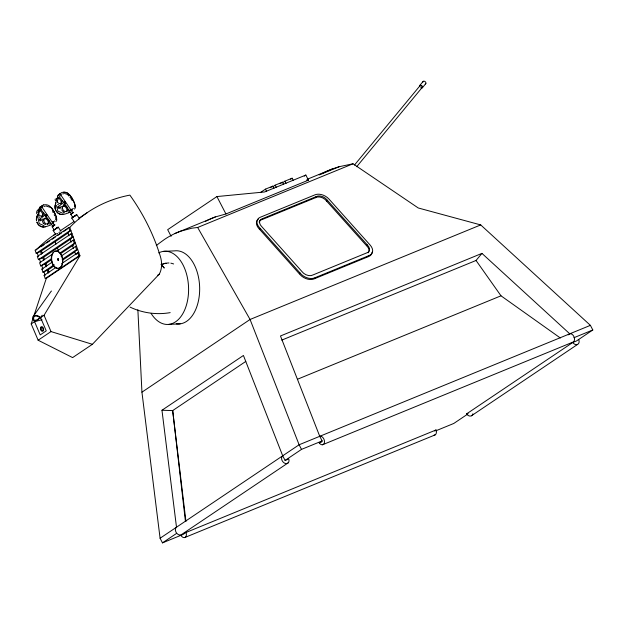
<?xml version="1.0" encoding="UTF-8"?>
<svg xmlns="http://www.w3.org/2000/svg" width="624" height="624" viewBox="0 0 624 624"><rect width="100%" height="100%" fill="white"/><g stroke="black" fill="none" stroke-linecap="round" stroke-linejoin="round"><path stroke-width="0.94" d="M55.63 219.656L55.879 217.472M36.66 211.52L36.637 213.541M55.107 199.961L55.294 198.9M36.403 219.297A7.402 6.911 73.7 0 0 36.512 220.67A7.426 6.926 73.7 0 1 36.504 217.94L37.315 214.913M39.686 210.967L37.729 216.887L39.211 223.548L44.031 225.724M57.151 201.856L58.274 198.471M69.763 227.409A197.465 147.131 56.1 0 1 129.878 195.117C143.208 213.728 153.652 234.445 160.345 256.355A25.576 19.055 56.1 0 1 159.284 274.131L92.391 344.3L72.618 357.599L38.134 340.22L31.2 323.926L46.324 278.366L79.942 255.762L69.763 227.409L68.695 227.588L35.084 250.193L36.215 253.344L37.284 253.165L41.418 250.926L68.086 232.994M38.743 209.898A13.572 2.379 -78.7 0 1 39.25 208.549L39.819 207.324M40.56 209.29L40.817 208.533M68.593 193.877A13.611 9.126 -53.7 0 0 63.531 192.231L61.901 192.465L58.367 194.844L57.837 196.053A13.572 2.379 -78.7 0 0 57.33 197.402M57.884 196.03L58.406 194.821M45.24 226.832L45.271 226.769A13.478 4.446 -11 0 0 50.154 225.209L51.238 224.718M259.132 222.105A7.519 4.976 28.5 0 1 262.103 219.578L262.649 218.579L316.048 196.685A7.519 4.976 28.5 0 1 327.265 200.179L367.068 244.67A7.519 4.976 28.5 0 1 366.452 253.016L313.053 274.911A7.519 4.976 28.5 0 1 301.837 271.417L262.025 226.925A7.519 4.976 28.5 0 1 262.649 218.579M372.107 252.166A10.546 6.981 28.5 0 1 368.932 256.402L313.864 278.983A10.546 6.981 28.5 0 1 300.136 274.7L259.701 229.421L260.247 228.415L259.381 227.534A10.546 6.981 28.5 0 1 260.138 217.316L315.206 194.743A10.546 6.981 28.5 0 1 328.942 199.017L370.235 245.177A10.546 6.981 28.5 0 1 369.478 255.403L314.41 277.976A10.546 6.981 28.5 0 1 300.682 273.694L260.247 228.415M262.103 219.578L315.502 197.691L316.048 196.685M368.105 252.829A7.519 4.976 28.5 0 0 366.522 245.677L326.719 201.185L327.265 200.179M299.387 273.772L299.933 272.766M314.714 278.554L315.26 277.547M366.522 245.677L367.068 244.67M367.981 256.714L368.527 255.707M31.2 323.926L44.054 315.284L79.942 255.762L78.874 255.941L45.256 278.546L44.125 275.395L56.137 267.322M44.062 226.964L44.015 227.027A7.402 6.911 73.7 0 1 36.847 222.011A7.426 6.926 73.7 0 0 44 227.05L45.232 226.855M62.65 214.469L62.603 214.531A7.402 6.911 73.7 0 1 56.004 210.772M33.158 316.501L50.864 291.681A5.382 3.455 35.5 0 1 51.503 291.034M35.716 320.003L34.609 321.555A5.382 3.455 35.5 0 1 33.797 315.853A5.382 3.455 35.5 0 1 40.56 317.554L46.246 330.86L40.217 334.916L34.57 321.664L42.003 319.691M40.56 317.554L42.221 315.221M55.871 221.606L56.3 221.075A13.478 4.446 -11 0 0 56.612 219.18L56.612 218.564A7.402 1.763 62.5 0 0 51.441 207.925L49.959 206.388A13.572 9.095 -53.7 0 0 44.905 204.742L43.313 204.961M419.687 85.574L423.056 81.494M354.455 165.056L419.96 85.777M356.686 166.725L422.183 87.454M422.456 87.656L425.825 83.569M281.767 340.111L476.042 260.473L481.939 253.391L569.774 333.817A4.469 2.948 67.7 0 1 574.213 337.342A4.469 2.948 67.7 0 1 572.543 342.272L322.522 444.764M74.451 209.11L74.888 208.58A13.478 4.446 -11 0 0 75.2 206.684L75.2 206.06A7.402 1.763 62.5 0 0 70.028 195.429L68.546 193.892A13.572 9.095 -53.7 0 0 63.492 192.247M37.089 210.584L37.674 209.968M41.582 209.648L39.967 207.277L41.41 206.302L54.304 225.287L54.982 224.851L52.884 226.255L43.727 212.815M60.169 197.153L58.555 194.782L59.288 194.243M59.264 194.345L59.998 193.807L72.891 212.784L70.707 214.258L72.79 217.324L76.775 214.633L78.928 217.807M52.884 226.255L53.625 225.67L52.127 226.762L54.202 229.819L56.246 228.571M53.57 225.818L54.304 225.287L52.166 226.754M70.707 214.258L71.963 213.447M55.832 234.507L53.134 230.545L54.46 229.531M54.202 229.819L54.662 229.46M60.879 231.098L58.188 227.128L56.004 228.68M74.42 222.011L71.721 218.049L73.047 217.035M72.79 217.324L73.25 216.965M39.554 219.297L45.88 214.445M58.141 206.801L64.459 201.942M40.521 220.678A0.842 0.562 52.5 0 0 40.209 219.383A0.842 0.562 52.5 0 0 39.382 219.905A0.842 0.562 52.5 0 0 40.521 220.678L42.627 219.063M45.435 216.91L46.839 215.826M59.108 208.182A0.842 0.562 52.5 0 0 58.796 206.887A0.842 0.562 52.5 0 0 57.97 207.41A0.842 0.562 52.5 0 0 59.108 208.182L61.214 206.567M63.32 204.945L65.426 203.33M78.679 219.227L79.092 218.915M56.355 228.431L57.119 227.854L56.722 228.064M74.942 215.935L75.707 215.358L74.662 215.982M58.945 232.534L59.553 232.105M72.15 213.322L73.624 212.293L72.205 213.174M73.663 216.606L74.318 216.161M74.178 216.52L74.833 216.076M39.78 207.34L43.352 204.945M71.183 209.43L68.078 211.325M52.463 222.448L54.772 220.896M71.05 209.953L73.359 208.4M53.672 235.209L56.074 233.594A197.465 147.131 56.1 0 0 36.153 250.013M60.076 230.903L73.687 221.754M79.287 217.987L87.29 212.605M40.95 246.784L44.156 244.631M46.558 243.017L49.756 240.864M52.159 239.249L55.357 237.097M57.759 235.482L61.76 232.791M63.359 231.715L67.361 229.024M36.215 253.344L69.826 230.74L70.894 230.56L67.829 232.627L68.96 235.778M71.152 238.75L43.68 257.221L38.477 259.639L37.346 256.495L70.957 233.891L72.025 233.711M38.477 259.639L72.088 237.042L73.156 236.863L70.091 238.922L71.222 242.073M52.408 254.179L39.608 262.79L40.739 265.941L45.942 263.523L51.597 259.717M57.213 250.949L73.219 240.193L74.287 240.014M40.739 265.941L51.137 258.944M59.943 253.024L74.35 243.344L75.418 243.165L72.353 245.224L73.476 248.375M60.489 253.742L73.414 245.045L72.353 245.224M53.859 266.019L48.196 269.825L42.994 272.243L41.87 269.092L52.268 262.096M61.074 256.175L75.481 246.488L76.549 246.316M42.994 272.243L54.202 264.709M62.205 259.327L76.612 249.639L77.68 249.46L74.607 251.527L75.738 254.678M62.743 260.044L74.872 251.893M61.737 263.554L77.743 252.79L78.811 252.611L76.51 254.163M175.118 233.438L215.397 216.926L225.935 213.962L308.467 180.133L305.838 175.055L264.568 191.974L216.91 196.56L167.677 229.671L171.109 236.301M38.134 340.22L50.989 331.578L92.391 344.3M260.793 192.262L265.426 189.15L272.711 186.163L273.905 188.479M270.395 187.723L272.711 186.163M272.821 186.724L275.137 185.172L282.422 182.185L283.616 184.493M280.098 183.745L282.422 182.185M282.532 182.746L284.848 181.186L292.126 178.207L293.327 180.515M290.581 179.244L292.126 178.207M304.223 176.14L305.838 175.055M157.677 275.207L159.284 274.131M434.062 435.139A4.469 2.948 67.7 0 0 436.036 429.967L186.014 532.467L183.113 534.417L162.482 542.872L160.087 538.247L141.937 392.176L250.068 319.472L480.714 224.921L590.405 325.354L592.8 329.979L576.389 341.016L572.746 342.506L466.541 413.915A4.469 3.331 56.1 0 0 470.254 416.068A4.469 3.331 56.1 0 0 472.859 413.813M288.171 462.844L181.966 534.253A4.469 3.331 56.1 0 1 176.569 533.044A4.469 3.331 56.1 0 1 176.498 527.218L161.967 410.249L243.43 355.469L282.703 455.809L285.098 460.426L288.74 458.936A4.469 3.331 56.1 0 1 287.141 463.46A4.469 3.331 56.1 0 1 282.321 460.964A4.469 3.331 56.1 0 1 282.703 455.809M245.778 361.436L172.676 410.592L161.967 410.249M160.087 538.247L299.114 444.772L590.405 325.354M162.482 542.872L176.553 533.411M285.098 460.426L301.509 449.389L322.14 440.934L319.745 436.309L280.472 335.977L481.939 253.391M319.745 436.309A4.469 2.948 67.7 0 1 323.887 439.093A4.469 2.948 67.7 0 1 323.489 444.335A4.469 2.948 67.7 0 1 319.246 442.884L322.14 440.934M568.199 334.87L569.774 333.817M434.585 430.942L436.036 429.967M467.836 414.001L453.773 423.462L435.833 430.817M471.448 415.779L577.652 344.37A4.469 3.331 56.1 0 0 578.651 339.487M40.708 206.739L41.395 206.302M40.677 206.84L39.991 207.277M74.287 216.232L76.705 214.64M55.622 228.938L53.134 230.545M72.368 213.104L72.891 212.784M53.781 225.599L54.28 225.287M56.386 228.22L58.188 227.128M73.835 216.7L71.791 218.033M57.034 233.813L57.634 233.423M319.176 174.923L339.292 166.678L353.012 163.784L418.244 207.971L480.714 224.921M59.974 193.807L58.578 194.774M162.622 264.397L165.235 263.211L168.971 262.946M68.734 212.714L69.818 212.222L68.718 212.745A13.478 4.446 -11 0 1 63.82 214.336L62.587 214.555A7.426 6.926 73.7 0 1 55.091 205.444L55.903 202.418L55.567 204.235M62.626 193.869L63.687 193.744M306.891 179.416L332.857 168.769L339.277 166.686M156.312 245.645A170.048 103.249 87.5 0 1 159.206 243.274L164.385 239.499A170.048 103.249 87.5 0 1 180.648 231.169L191.935 228.181L197.652 227.471L353.012 163.784M297.757 379.127L500.994 295.815L560.329 337.982M573.963 337.701L592.8 329.979M319.246 442.884L321.945 441.776M466.541 413.915L468 413.322M180.859 535.267A4.469 2.948 67.7 0 0 185.078 537.404L435.107 434.905M64.342 212.667L62.618 213.229L57.798 211.045L56.527 205.343M49.202 224.047L50.926 223.486M306.946 180.484L308.467 180.133M71.448 213.767L68.227 209.017M37.346 256.495L38.415 256.316L37.284 253.165M41.87 269.092L42.931 268.913L41.8 265.762M44.125 275.395L45.193 275.215L44.062 272.064M45.256 278.546L46.324 278.366M43.914 206.427L45.107 206.248M170.188 312.632C156.593 315.034 142.514 313.03 130.049 307.109M163.574 251.355L174.65 250.864A36.637 22.246 87.5 0 1 199.657 287.726A36.637 22.246 87.5 0 1 176.249 323.801M169.057 324.355L180.133 323.864M55.224 205.444L55.13 205.444A7.402 6.911 73.7 0 0 55.435 209.516M36.543 217.94L36.894 216.731M170.836 263.141L173.636 263.952M64.576 193.463L70.13 195.281M45.989 205.959L51.542 207.776L52.455 209.204M57.658 204.438L58.57 204.859M39.983 217.355L39.008 216.895M259.701 229.421L258.835 228.54A10.546 6.981 28.5 0 1 258.554 218.884M161.07 264.428L164.276 268.047L161.296 264.475M69.397 194.852L69.974 195.437A7.426 1.763 62.5 0 1 75.161 206.099L75.161 206.731M50.809 207.347L51.394 207.932A7.426 1.763 62.5 0 1 56.573 218.603L56.573 219.227M68.016 195.086L68.843 196.022M69.974 197.285L70.574 198.128M476.042 260.473L500.994 295.815M62.314 200.32L67.15 207.433M71.495 197.418L72.407 198.838M53.368 210.623L54.272 212.051M71.175 199.079L71.76 200.101M52.595 211.575L53.18 212.597M197.652 227.471L250.068 319.472L299.114 444.772L301.509 449.389M43.243 223.408L42.276 220.397M284.848 181.186L286.042 183.503M275.137 185.172L276.338 187.481M265.426 189.15L266.627 191.459M216.91 196.56L225.935 213.962M44.054 315.284L50.989 331.578M54.21 214.718L54.623 215.748M68.695 227.588L69.826 230.74M70.957 233.891L72.088 237.042M73.219 240.193L74.35 243.344M75.481 246.488L76.612 249.639M77.743 252.79L78.874 255.941M55.154 241.683L56.004 244.046M57.416 247.985L58.266 250.349M41.418 250.926L42.268 253.289M43.68 257.221L44.522 259.584M45.942 263.523L46.784 265.886M48.196 269.825L49.046 272.189M40.349 251.098L41.48 254.249M42.611 257.4L43.742 260.551M44.873 263.702L46.004 266.854M47.135 270.005L48.266 273.148M39.546 259.467L40.669 262.61M60.965 208.915L60.863 207.901M185.944 521.446L172.676 410.592L185.453 521.524M137.873 309.746L141.937 392.176M321.758 173.768A165.025 107.468 39.6 0 1 332.857 168.769M205.616 221.278A176.537 116.376 67.7 0 1 215.397 216.926M186.014 532.467A4.469 2.948 67.7 0 1 185.078 537.404M577.652 344.37A4.469 3.331 56.1 0 1 572.746 342.506M419.929 86.564A1.396 0.913 39.6 0 1 420.74 85.496A1.396 0.913 39.6 0 1 422.269 86.861A1.396 0.913 39.6 0 1 421.192 87.695M419.656 86.549A1.732 1.131 39.6 0 1 420.787 85.246A1.732 1.131 39.6 0 1 422.588 87.157A1.732 1.131 39.6 0 1 420.826 87.797M422.932 82.103A1.732 1.131 39.6 0 1 425.069 81.588A1.732 1.131 39.6 0 1 425.334 83.905M315.502 197.691A7.519 4.976 28.5 0 1 326.719 201.185M54.335 251.683A8.72 5.507 80.5 0 1 62.798 260.153A8.72 5.507 80.5 0 1 55.364 267.345A8.72 5.507 80.5 0 1 53.18 252.798M58.469 260.387A1.716 1.084 80.5 0 1 58.172 258.703M58.133 260.442A1.716 1.084 80.5 0 1 57.837 258.757M158.714 252.899A36.637 22.246 87.5 0 1 185.804 271.596A36.637 22.246 87.5 0 1 180.047 317.694A36.637 22.246 87.5 0 1 151.148 313.49M161.905 264.241A24.476 15.015 85.9 0 1 166.538 263.476M45.7 214.687A0.842 0.569 53.2 0 1 46.621 214.594A0.842 0.569 53.2 0 1 46.948 215.725M52.627 210.171A6.653 1.583 62.5 0 1 53.258 211.154M53.625 222.386A0.788 0.585 56.1 0 1 53.165 223.291A0.788 0.585 56.1 0 1 52.416 222.245A0.788 0.585 56.1 0 1 53.383 222.058M42.627 206.84A0.788 0.585 56.1 0 1 41.504 207.137M41.348 206.762A0.788 0.585 56.1 0 1 42.182 206.193M38.789 209.882A13.611 2.387 -78.7 0 1 39.296 208.525M37.869 215.171A3.26 2.434 56.1 0 1 37.448 214.438M37.947 211.068A3.26 2.434 56.1 0 1 41.792 212.293A3.26 2.434 56.1 0 1 41.714 216.395M45.529 224.578A3.26 2.434 56.1 0 1 43.625 223.119M43.259 219.476A3.26 2.434 56.1 0 1 47.284 219.898A3.26 2.434 56.1 0 1 47.471 224.344M64.358 202.051A0.842 0.569 53.2 0 1 65.286 202.168A0.842 0.569 53.2 0 1 65.536 203.229M74.755 207.082A13.018 4.29 -11 0 0 74.63 206.209A6.653 1.583 62.5 0 0 74.63 205.624M72.446 199.727A6.653 1.583 62.5 0 1 73.016 200.827M72.22 209.882A0.788 0.585 56.1 0 1 71.869 210.787A0.788 0.585 56.1 0 1 71.003 209.992A0.788 0.585 56.1 0 1 71.651 209.36M61.214 194.345A0.788 0.585 56.1 0 1 60.224 194.789M59.998 194.454A0.788 0.585 56.1 0 1 60.77 193.69M55.778 201.154A3.26 2.434 56.1 0 1 55.7 200.374M56.534 198.572A3.26 2.434 56.1 0 1 60.38 199.797A3.26 2.434 56.1 0 1 60.302 203.9M64.116 212.082A3.26 2.434 56.1 0 1 61.792 209.882M61.846 206.981A3.26 2.434 56.1 0 1 65.871 207.402A3.26 2.434 56.1 0 1 66.05 211.84M57.782 259.241C58.258 262.064 59.327 257.72 57.782 259.241M35.131 321.196L35.116 321.212A4.462 2.87 35.5 0 1 34.453 316.462A4.462 2.87 35.5 0 1 40.069 317.873L35.131 321.196M51.995 254.389A8.783 5.546 80.5 0 0 57.018 268.382A8.783 5.546 80.5 0 0 61.799 256.48A8.783 5.546 80.5 0 0 51.995 254.389M38.048 212.238A3.26 2.434 56.1 0 0 42.073 216.052A3.26 2.434 56.1 0 0 42.167 211.021A3.26 2.434 56.1 0 0 38.048 212.238M43.797 220.186A3.26 2.434 56.1 0 0 47.83 223.993A3.26 2.434 56.1 0 0 47.923 218.969A3.26 2.434 56.1 0 0 43.797 220.186M56.628 199.742A3.26 2.434 56.1 0 0 60.661 203.557A3.26 2.434 56.1 0 0 60.754 198.526A3.26 2.434 56.1 0 0 56.628 199.742M62.384 207.691A3.26 2.434 56.1 0 0 66.417 211.497A3.26 2.434 56.1 0 0 66.511 206.474A3.26 2.434 56.1 0 0 62.384 207.691M40.435 328.06A2.402 1.552 75.1 0 0 42.572 331.321A2.402 1.552 75.1 0 0 43.079 327.569A2.402 1.552 75.1 0 0 40.435 328.06M41.036 328.271A1.529 0.983 75.1 0 0 42.284 330.478A1.529 0.983 75.1 0 0 42.767 328.201A1.529 0.983 75.1 0 0 41.036 328.271"/></g></svg>
